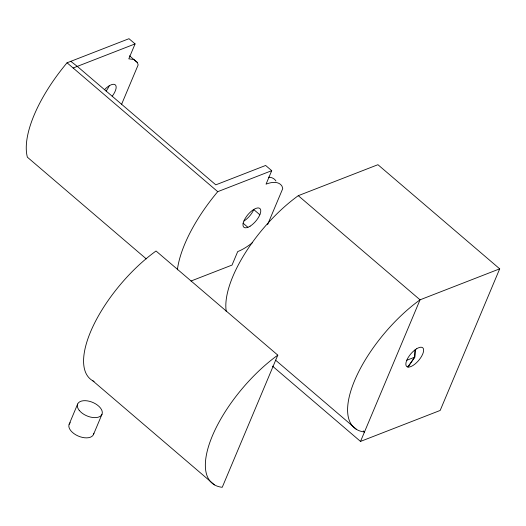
<?xml version="1.0" encoding="UTF-8"?>
<svg xmlns="http://www.w3.org/2000/svg" width="526" height="526" viewBox="0 0 526 526"><rect width="100%" height="100%" fill="white"/><g stroke="black" fill="none" stroke-linecap="round" stroke-linejoin="round"><path stroke-width="0.79" d="M408.137 366.99L414.738 357.161L414.929 350M407.801 366.944L414.738 357.161L415.435 349.626M146.267 258.877L27.372 157.189A103.773 42.987 -49.5 0 1 67.052 62.791L128.995 38.7L135.083 43.908L128.811 58.84L133.775 59.477L137.417 62.541L138.141 64.935L121.427 104.707M69.143 424.278L77.651 404.047M93.496 434.483L101.998 414.258M70.793 61.338L77.296 66.381L215.805 184.843L265.63 165.466L271.718 170.674L266.051 184.159A44.013 18.232 -49.5 0 1 282.015 186.211L282.745 188.604L267.602 224.628M277.8 355.142L222.242 487.3A93.003 38.523 -49.5 0 1 212.379 435.863A93.003 38.523 -49.5 0 1 277.8 355.142L156.031 251.001A93.003 38.523 -49.5 0 0 93.168 326.008A93.003 38.523 -49.5 0 0 94.075 381.442M272.475 366.116L360.52 441.419L420.044 299.82L499.7 268.839L377.931 164.704L298.275 195.679A93.003 38.523 -49.5 0 0 226.265 311.556M499.7 268.839L440.177 410.444L360.52 441.419M73.14 67.999L135.083 43.908M177.374 269.845A103.773 42.987 -49.5 0 1 217.738 191.668L271.718 170.674M190.984 281.035L232.038 265.071L237.706 251.586A44.013 18.232 -49.5 0 0 252.559 242.578M406.776 360.257L414.738 357.161M129.508 55.802L137.417 62.541M298.275 195.679L420.044 299.82A93.003 38.523 -49.5 0 0 354.623 380.541A93.003 38.523 -49.5 0 0 364.492 431.977L363.242 430.919M259.844 214.772L253.756 209.565A12.322 5.102 -49.5 0 1 244.018 220.979M67.052 62.791L217.738 191.668M243.038 223.149L247.91 227.311M275.525 360.119L356.707 429.545M92.694 380.725L214.463 484.867M93.806 433.227A13.203 7.344 22.8 0 1 77.966 435.929A13.203 7.344 22.8 0 1 70.293 422.694M268.556 177.19A44.013 18.232 -49.5 0 1 275.926 181.003M104.45 89.722A12.322 5.102 -49.5 0 1 115.273 84.831A12.322 5.102 -49.5 0 1 112.196 96.238M109.158 85.902A12.322 5.102 -49.5 0 1 106.107 91.031M416.513 348.843L414.192 350.533A12.322 5.102 -49.5 0 0 407.321 366.885L408.847 367.082A12.322 5.102 -49.5 0 0 422.707 354.064A12.322 5.102 -49.5 0 0 416.513 348.843M79.216 410.339A13.203 7.344 22.8 0 0 100.854 415.836A13.203 7.344 22.8 0 0 89.4 401.285A13.203 7.344 22.8 0 0 79.216 410.339M250.106 226.187A12.322 5.102 -49.5 0 0 260.317 209.006A12.322 5.102 -49.5 0 0 245.208 218.421A12.322 5.102 -49.5 0 0 250.106 226.187"/></g></svg>
